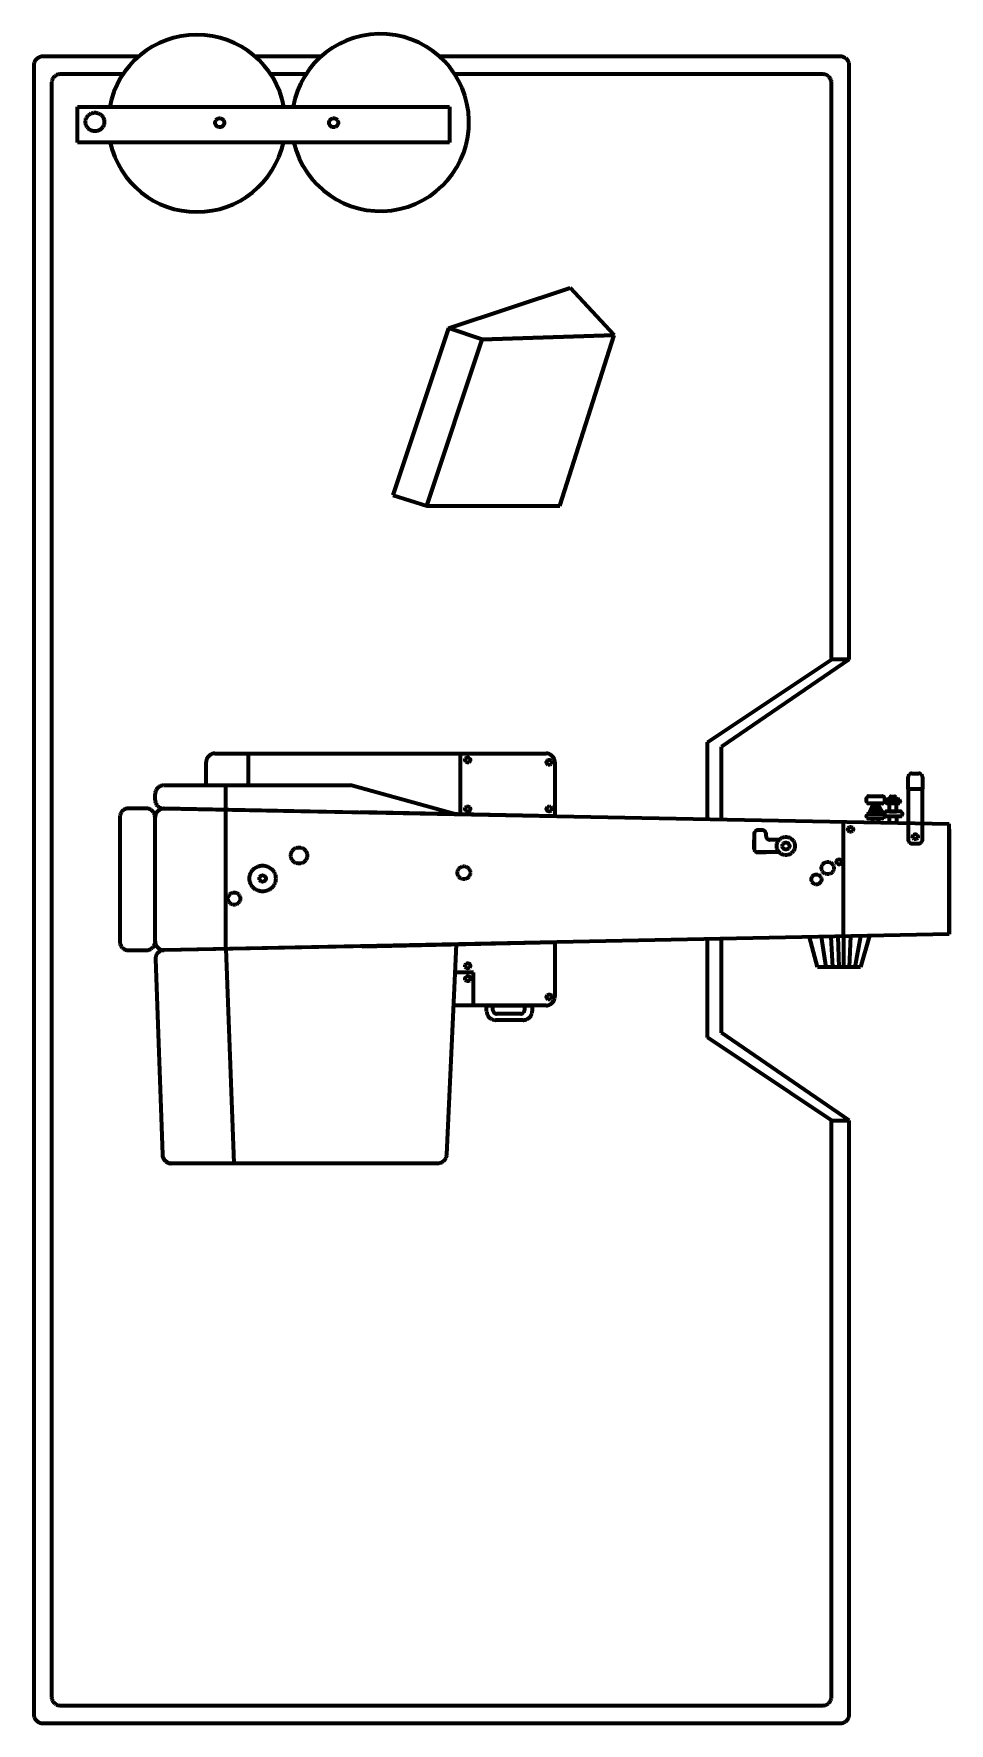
# Model space of a CAD drawing. Header units: inches. Extents: x 111.8 to 137.6, y 1224.8 to 1272.5.
import ezdxf

# ---------------------------------------------------------------- set-up
doc = ezdxf.new("R2010")
doc.units = ezdxf.units.IN
doc.header["$LTSCALE"] = 20
doc.header["$MEASUREMENT"] = 0
doc.linetypes.add('ACAD_ISO02W100', pattern=[15, 12, -3])
doc.layers.add('machines', color=21, linetype='Continuous')

msp = doc.modelspace()

# ---------------------------------------------------------------- linework, layer by layer
at = {"layer": 'machines', "linetype": 'ACAD_ISO02W100', "lineweight": 100}
for p, q in [((112.259, 1271.088), (112.259, 1225.588)), ((114.276, 1271.338), (112.509, 1271.338)), ((119.434, 1271.338), (118.44, 1271.338)), ((134.009, 1271.338), (123.632, 1271.338)), ((134.259, 1254.838), (134.259, 1271.088)), ((123.457, 1264.178), (126.885, 1265.311)), ((128.132, 1263.98), (126.885, 1265.311)), ((128.132, 1263.98), (124.406, 1263.862)), ((124.406, 1263.862), (128.132, 1263.98)), ((126.599, 1259.171), (128.132, 1263.98)), ((121.887, 1259.467), (122.842, 1259.171)), ((122.842, 1259.171), (126.599, 1259.171)), ((130.759, 1252.504), (134.259, 1254.838)), ((134.759, 1254.838), (131.159, 1252.374)), ((134.759, 1254.838), (134.259, 1254.838)), ((130.759, 1250.33), (130.759, 1252.504)), ((117.813, 1251.286), (117.813, 1252.185)), ((123.796, 1250.466), (123.796, 1252.185)), ((131.159, 1250.33), (131.159, 1252.374)), ((115.43, 1251.286), (120.696, 1251.286)), ((117.18, 1250.594), (117.18, 1251.286)), ((123.68, 1250.467), (120.696, 1251.286)), ((114.93, 1250.633), (114.432, 1250.633)), ((115.18, 1250.878), (115.18, 1251.036)), ((123.68, 1250.467), (115.425, 1250.628)), ((115.435, 1250.628), (137.576, 1250.198)), ((117.18, 1246.673), (117.18, 1250.594)), ((135.36, 1250.601), (135.642, 1250.601)), ((135.378, 1250.641), (135.62, 1250.641)), ((135.398, 1250.684), (135.595, 1250.684)), ((135.419, 1250.731), (135.567, 1250.731)), ((114.182, 1250.383), (114.182, 1246.883)), ((115.18, 1246.888), (115.18, 1250.383)), ((115.18, 1246.883), (115.18, 1250.378)), ((123.68, 1250.48), (123.68, 1250.467)), ((134.598, 1247.078), (134.598, 1250.256)), ((135.325, 1250.524), (135.687, 1250.524)), ((135.344, 1250.566), (135.663, 1250.566)), ((135.411, 1250.355), (135.411, 1250.24)), ((135.569, 1250.355), (135.569, 1250.237)), ((135.883, 1250.415), (135.883, 1250.231)), ((136.087, 1250.415), (136.087, 1250.227)), ((137.576, 1247.085), (137.576, 1250.198)), ((137.576, 1250.147), (137.576, 1250.147)), ((137.576, 1250.049), (137.576, 1247.236)), ((123.68, 1246.799), (115.434, 1246.638)), ((137.576, 1247.085), (115.435, 1246.638)), ((123.408, 1240.872), (123.68, 1246.799)), ((130.759, 1244.171), (130.759, 1246.947)), ((131.159, 1244.302), (131.159, 1246.947)), ((134.103, 1246.156), (133.971, 1247.012)), ((134.292, 1246.156), (134.246, 1247.018)), ((134.47, 1246.156), (134.443, 1247.022)), ((134.598, 1247.078), (134.598, 1246.156)), ((134.767, 1246.156), (134.802, 1247.029)), ((134.923, 1246.156), (135.082, 1247.035)), ((137.576, 1247.236), (137.576, 1247.085)), ((114.432, 1246.633), (114.93, 1246.633)), ((115.189, 1246.379), (115.387, 1240.874)), ((117.18, 1246.673), (117.397, 1240.633)), ((124.158, 1246.003), (123.644, 1246.003)), ((124.158, 1245.079), (124.158, 1246.003)), ((134.259, 1241.838), (130.759, 1244.171)), ((134.759, 1241.838), (131.159, 1244.302)), ((134.259, 1225.588), (134.259, 1241.838)), ((134.259, 1241.838), (134.759, 1241.838)), ((115.637, 1240.633), (123.158, 1240.633)), ((112.509, 1225.338), (134.009, 1225.338))]:
    msp.add_line(p, q, dxfattribs=at)
for points in [[(114.715, 1271.838), (112.009, 1271.838, 0.414214), (111.759, 1271.588), (111.759, 1225.088, 0.414214), (112.009, 1224.838), (134.509, 1224.838, 0.414214), (134.759, 1225.088), (134.759, 1241.838)], [(134.759, 1254.838), (134.759, 1271.588, 0.414214), (134.509, 1271.838), (123.205, 1271.838)], [(116.619, 1251.286), (116.619, 1251.935, -0.414214), (116.869, 1252.185), (126.206, 1252.185, -0.414214), (126.456, 1251.935), (126.456, 1250.414), (120.973, 1250.533)], [(132.785, 1249.752), (132.511, 1249.752, -0.414214), (132.411, 1249.852), (132.411, 1249.919, 0.414214), (132.311, 1250.019), (132.174, 1250.019, 0.414214), (132.074, 1249.919), (132.074, 1249.497, 0.414214), (132.174, 1249.397), (132.411, 1249.397)], [(121.023, 1246.738), (126.456, 1246.861), (126.456, 1245.329, -0.414214), (126.206, 1245.079), (123.601, 1245.079)]]:
    msp.add_lwpolyline(points, format="xyb", dxfattribs=at)
for points in [[(119.861, 1271.838), (118.001, 1271.838)], [(122.842, 1259.171), (124.406, 1263.862), (123.457, 1264.178), (121.887, 1259.467)], [(132.074, 1249.497), (132.074, 1249.752)], [(132.785, 1249.397), (132.174, 1249.397)], [(135.327, 1247.04), (135.076, 1246.156), (133.864, 1246.156), (133.634, 1247.006)]]:
    msp.add_lwpolyline(points, dxfattribs=at)
for points in [[(112.988, 1270.415), (123.488, 1270.415), (123.488, 1269.415), (112.988, 1269.415)], [(135.305, 1250.48), (135.441, 1250.778), (135.441, 1250.778), (135.54, 1250.778), (135.712, 1250.48)], [(136.087, 1250.546), (136.087, 1250.778), (135.883, 1250.778), (135.883, 1250.546)]]:
    msp.add_lwpolyline(points, close=True, dxfattribs=at)
for points in [[(136.42, 1251.182), (136.42, 1251.52, -0.414214), (136.52, 1251.62), (136.722, 1251.62, -0.414214), (136.822, 1251.52), (136.822, 1251.182)], [(136.822, 1249.749), (136.822, 1251.182), (136.42, 1251.182), (136.42, 1249.749, 0.414214), (136.52, 1249.649), (136.722, 1249.649, 0.414214)], [(135.242, 1250.828), (135.242, 1250.927, -0.414214), (135.292, 1250.977), (135.698, 1250.977, -0.414214), (135.748, 1250.927), (135.748, 1250.828, -0.414214), (135.698, 1250.778), (135.292, 1250.778, -0.414214)], [(135.781, 1250.828), (135.781, 1250.841, -0.414214), (135.831, 1250.891), (136.144, 1250.891, -0.414214), (136.194, 1250.841), (136.194, 1250.828, -0.414214), (136.144, 1250.778), (135.831, 1250.778, -0.414214)], [(135.883, 1250.891), (135.883, 1250.92, -0.414214), (135.933, 1250.97), (136.037, 1250.97, -0.414214), (136.087, 1250.92), (136.087, 1250.891)], [(135.748, 1250.43), (135.748, 1250.405, -0.414214), (135.698, 1250.355), (135.292, 1250.355, -0.414214), (135.242, 1250.405), (135.242, 1250.43, -0.414214), (135.292, 1250.48), (135.698, 1250.48, -0.414214)], [(136.257, 1250.465), (136.257, 1250.496, 0.414214), (136.207, 1250.546), (135.798, 1250.546, 0.414214), (135.748, 1250.496), (135.748, 1250.465, 0.414214), (135.798, 1250.415), (136.207, 1250.415, 0.414214)], [(125.815, 1245.079), (125.815, 1244.917, -0.414214), (125.565, 1244.667), (124.781, 1244.667, -0.414214), (124.531, 1244.917), (124.531, 1245.079)], [(125.599, 1245.079), (125.599, 1244.945, -0.414214), (125.499, 1244.845), (124.809, 1244.845, -0.414214), (124.709, 1244.945), (124.709, 1245.079)]]:
    msp.add_lwpolyline(points, format="xyb", close=True, dxfattribs=at)
for centre, radius in [((113.484, 1269.993), 0.264), ((117.003, 1269.97), 0.128), ((120.215, 1269.97), 0.128), ((123.997, 1252.001), 0.0728), ((126.295, 1251.935), 0.0728), ((123.997, 1250.621), 0.0728), ((126.295, 1250.621), 0.0728), ((134.794, 1250.045), 0.0728), ((132.97, 1249.574), 0.257), ((132.97, 1249.574), 0.1), ((136.621, 1249.836), 0.0728), ((119.24, 1249.307), 0.23), ((134.47, 1249.127), 0.0728), ((118.213, 1248.658), 0.368), ((118.213, 1248.658), 0.0906), ((123.889, 1248.822), 0.182), ((133.831, 1248.633), 0.142), ((134.15, 1248.953), 0.175), ((117.41, 1248.091), 0.174), ((123.997, 1246.197), 0.0728), ((123.997, 1245.832), 0.0728), ((126.295, 1245.318), 0.0728)]:
    msp.add_circle(centre, radius, dxfattribs=at)
for centre, radius, start, end in [((116.358, 1269.954), 2.5, 10.6443, 169.3557), ((121.533, 1269.979), 2.5, 193.0338, 169.952), ((112.509, 1271.088), 0.25, 90, 180), ((134.009, 1271.088), 0.25, 0, 90), ((116.358, 1269.954), 2.5, 192.4324, 347.5676), ((115.43, 1251.036), 0.25, 90, 180), ((114.432, 1250.383), 0.25, 90, 180), ((114.93, 1250.383), 0.25, 0, 90), ((115.43, 1250.878), 0.25, 180, 268.8823), ((115.43, 1250.378), 0.25, 88.8865, 180), ((114.432, 1246.883), 0.25, 180, 270), ((114.93, 1246.883), 0.25, 270, 0), ((115.43, 1246.888), 0.25, 180, 271.1564), ((115.439, 1246.388), 0.25, 91.1172, 182.0583), ((115.637, 1240.874), 0.25, 180, 270), ((115.637, 1240.883), 0.25, 182.0583, 270), ((123.158, 1240.883), 0.25, 270, 357.3711), ((112.509, 1225.588), 0.25, 180, 270), ((134.009, 1225.588), 0.25, 270, 0)]:
    msp.add_arc(centre, radius, start, end, dxfattribs=at)

doc.saveas('drawing.dxf')
